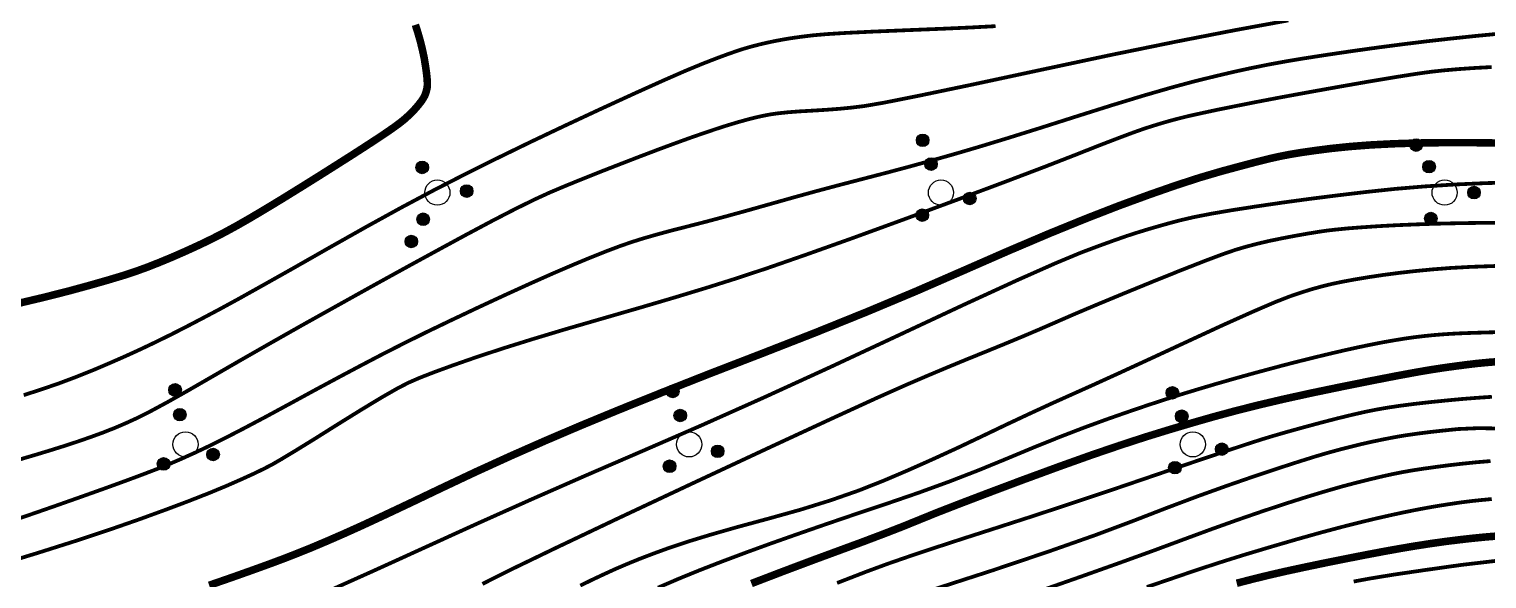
# Model space of a CAD drawing. Extents: x 396500 to 398250, y 1005980 to 1008200.
# Drawn here: x 398189.93 to 398218.87, y 1007961.37 to 1007972.28 of the extents above; entities that cross this region are included whole.
import ezdxf

# ---------------------------------------------------------------- set-up
doc = ezdxf.new("R2010")
doc.units = 0
doc.header["$LTSCALE"] = 0.5
doc.layers.get('0').update_dxf_attribs({"linetype": 'CONTINUOUS'})
doc.layers.add('DGX', color=2, linetype='CONTINUOUS')
doc.layers.add('ZBTZ', color=3, linetype='CONTINUOUS')

# ---------------------------------------------------------------- blocks, each defined once
blk = doc.blocks.new('*U110')
at = {"linetype": 'Continuous'}
for points in [[(-0.238, 2.277), (-0.202, 2.053), (-0.202, 2.347)], [(-0.202, 2.347), (-0.147, 1.998), (-0.147, 2.402)], [(-0.147, 1.998), (-0.202, 2.347), (-0.202, 2.053)], [(-0.147, 2.402), (-0.077, 1.962), (-0.077, 2.438)], [(-0.077, 1.962), (-0.147, 2.402), (-0.147, 1.998)], [(-0.077, 2.438), (0, 1.95), (0, 2.45)], [(0, 1.95), (-0.077, 2.438), (-0.077, 1.962)], [(0, 2.45), (0.077, 1.962), (0.077, 2.438)], [(0.077, 1.962), (0, 2.45), (0, 1.95)], [(0.077, 2.438), (0.147, 1.998), (0.147, 2.402)], [(0.147, 1.998), (0.077, 2.438), (0.077, 1.962)], [(0.147, 2.402), (0.202, 2.053), (0.202, 2.347)], [(0.202, 2.053), (0.147, 2.402), (0.147, 1.998)], [(0.202, 2.347), (0.238, 2.123), (0.238, 2.277)], [(0.238, 2.123), (0.202, 2.347), (0.202, 2.053)], [(-0.25, 2.2), (-0.238, 2.123), (-0.238, 2.277)], [(-0.202, 2.053), (-0.238, 2.277), (-0.238, 2.123)], [(0.25, 2.2), (0.238, 2.277), (0.238, 2.123)]]:
    blk.add_solid(points, dxfattribs=at)
blk = doc.blocks.new('*U109')
at = {"linetype": 'Continuous'}
for points in [[(-0.25, 1.2), (-0.238, 1.123), (-0.238, 1.277)], [(-0.238, 1.277), (-0.202, 1.053), (-0.202, 1.347)], [(-0.202, 1.053), (-0.238, 1.277), (-0.238, 1.123)], [(-0.202, 1.347), (-0.147, 0.998), (-0.147, 1.402)], [(-0.147, 0.998), (-0.202, 1.347), (-0.202, 1.053)], [(-0.147, 1.402), (-0.077, 0.962), (-0.077, 1.438)], [(-0.077, 0.962), (-0.147, 1.402), (-0.147, 0.998)], [(-0.077, 1.438), (0, 0.95), (0, 1.45)], [(0, 0.95), (-0.077, 1.438), (-0.077, 0.962)], [(0, 1.45), (0.077, 0.962), (0.077, 1.438)], [(0.077, 0.962), (0, 1.45), (0, 0.95)], [(0.077, 1.438), (0.147, 0.998), (0.147, 1.402)], [(0.147, 0.998), (0.077, 1.438), (0.077, 0.962)], [(0.147, 1.402), (0.202, 1.053), (0.202, 1.347)], [(0.202, 1.053), (0.147, 1.402), (0.147, 0.998)], [(0.202, 1.347), (0.238, 1.123), (0.238, 1.277)], [(0.238, 1.123), (0.202, 1.347), (0.202, 1.053)], [(0.25, 1.2), (0.238, 1.277), (0.238, 1.123)]]:
    blk.add_solid(points, dxfattribs=at)
blk = doc.blocks.new('*U108')
at = {"linetype": 'Continuous'}
for points in [[(-1.25, -0.6), (-1.238, -0.677), (-1.238, -0.523)], [(-1.238, -0.523), (-1.202, -0.747), (-1.202, -0.453)], [(-1.202, -0.747), (-1.238, -0.523), (-1.238, -0.677)], [(-1.202, -0.453), (-1.147, -0.802), (-1.147, -0.398)], [(-1.147, -0.802), (-1.202, -0.453), (-1.202, -0.747)], [(-1.147, -0.398), (-1.077, -0.838), (-1.077, -0.362)], [(-1.077, -0.838), (-1.147, -0.398), (-1.147, -0.802)], [(-1.077, -0.362), (-1, -0.85), (-1, -0.35)], [(-1, -0.85), (-1.077, -0.362), (-1.077, -0.838)], [(-1, -0.35), (-0.923, -0.838), (-0.923, -0.362)], [(-0.923, -0.838), (-1, -0.35), (-1, -0.85)], [(-0.923, -0.362), (-0.853, -0.802), (-0.853, -0.398)], [(-0.853, -0.802), (-0.923, -0.362), (-0.923, -0.838)], [(-0.853, -0.398), (-0.798, -0.747), (-0.798, -0.453)], [(-0.798, -0.747), (-0.853, -0.398), (-0.853, -0.802)], [(-0.798, -0.453), (-0.762, -0.677), (-0.762, -0.523)], [(-0.762, -0.677), (-0.798, -0.453), (-0.798, -0.747)], [(-0.75, -0.6), (-0.762, -0.523), (-0.762, -0.677)]]:
    blk.add_solid(points, dxfattribs=at)
blk = doc.blocks.new('*U107')
at = {"linetype": 'Continuous'}
for points in [[(0.75, -0.6), (0.762, -0.677), (0.762, -0.523)], [(0.762, -0.523), (0.798, -0.747), (0.798, -0.453)], [(0.798, -0.747), (0.762, -0.523), (0.762, -0.677)], [(0.798, -0.453), (0.853, -0.802), (0.853, -0.398)], [(0.853, -0.802), (0.798, -0.453), (0.798, -0.747)], [(0.853, -0.398), (0.923, -0.838), (0.923, -0.362)], [(0.923, -0.838), (0.853, -0.398), (0.853, -0.802)], [(0.923, -0.362), (1, -0.85), (1, -0.35)], [(1, -0.85), (0.923, -0.362), (0.923, -0.838)], [(1, -0.35), (1.077, -0.838), (1.077, -0.362)], [(1.077, -0.838), (1, -0.35), (1, -0.85)], [(1.077, -0.362), (1.147, -0.802), (1.147, -0.398)], [(1.147, -0.802), (1.077, -0.362), (1.077, -0.838)], [(1.147, -0.398), (1.202, -0.747), (1.202, -0.453)], [(1.202, -0.747), (1.147, -0.398), (1.147, -0.802)], [(1.202, -0.453), (1.238, -0.677), (1.238, -0.523)], [(1.238, -0.677), (1.202, -0.453), (1.202, -0.747)], [(1.25, -0.6), (1.238, -0.523), (1.238, -0.677)]]:
    blk.add_solid(points, dxfattribs=at)
blk = doc.blocks.new('gc160')
for centre, radius in [((0, 2.2), 0.25), ((0, 1.2), 0.25), ((0, 0), 0.5), ((-1, -0.6), 0.25), ((1, -0.6), 0.25)]:
    blk.add_circle(centre, radius)
at = {"linetype": 'Continuous'}
for name in ['*U110', '*U109', '*U108', '*U107']:
    blk.add_blockref(name, (0, 0), dxfattribs=at)

msp = doc.modelspace()

# ---------------------------------------------------------------- linework, layer by layer
at = {"layer": 'DGX', "color": 3, "linetype": 'Continuous', "lineweight": -2, "const_width": 0.15}
for points in [[(398197.6, 1007972.371), (398197.651, 1007972.211), (398197.7, 1007972.038), (398197.741, 1007971.87), (398197.776, 1007971.706), (398197.802, 1007971.546), (398197.822, 1007971.402), (398197.834, 1007971.285), (398197.838, 1007971.197), (398197.835, 1007971.137), (398197.827, 1007971.092), (398197.815, 1007971.047), (398197.801, 1007971.003), (398197.784, 1007970.961), (398197.759, 1007970.914), (398197.722, 1007970.858), (398197.673, 1007970.794), (398197.611, 1007970.72), (398197.541, 1007970.643), (398197.464, 1007970.568), (398197.381, 1007970.494), (398197.292, 1007970.422), (398197.181, 1007970.34), (398197.03, 1007970.235), (398196.839, 1007970.107), (398196.609, 1007969.957), (398196.341, 1007969.784), (398196.037, 1007969.591), (398195.697, 1007969.376), (398195.321, 1007969.141), (398194.946, 1007968.909), (398194.611, 1007968.706), (398194.316, 1007968.531), (398194.059, 1007968.384), (398193.818, 1007968.252), (398193.567, 1007968.123), (398193.306, 1007967.997), (398193.035, 1007967.873), (398192.768, 1007967.756), (398192.517, 1007967.652), (398192.282, 1007967.559), (398192.063, 1007967.48), (398191.821, 1007967.399), (398191.515, 1007967.307), (398191.146, 1007967.201), (398190.713, 1007967.083), (398190.204, 1007966.954), (398189.607, 1007966.813)], [(398219.516, 1007970.016), (398218.733, 1007970.029), (398218.061, 1007970.031), (398217.498, 1007970.024), (398217.011, 1007970.008), (398216.565, 1007969.985), (398216.161, 1007969.954), (398215.797, 1007969.917), (398215.475, 1007969.876), (398215.193, 1007969.835), (398214.951, 1007969.795), (398214.751, 1007969.756), (398214.543, 1007969.709), (398214.283, 1007969.644), (398213.97, 1007969.561), (398213.603, 1007969.462), (398213.181, 1007969.338), (398212.703, 1007969.183), (398212.167, 1007968.996), (398211.574, 1007968.779), (398210.915, 1007968.523), (398210.181, 1007968.224), (398209.372, 1007967.88), (398208.488, 1007967.493), (398207.546, 1007967.082), (398206.565, 1007966.671), (398205.545, 1007966.259), (398204.486, 1007965.845), (398203.452, 1007965.446), (398202.509, 1007965.074), (398201.656, 1007964.731), (398200.893, 1007964.416), (398200.183, 1007964.113), (398199.489, 1007963.807), (398198.809, 1007963.497), (398198.145, 1007963.184), (398197.53, 1007962.89), (398196.996, 1007962.638), (398196.544, 1007962.428), (398196.173, 1007962.261), (398195.852, 1007962.121), (398195.547, 1007961.992), (398195.258, 1007961.875), (398194.986, 1007961.769), (398194.696, 1007961.661), (398194.353, 1007961.537), (398193.956, 1007961.396), (398193.506, 1007961.24)], [(398219.204, 1007965.69), (398218.921, 1007965.669), (398218.69, 1007965.647), (398218.479, 1007965.622), (398218.257, 1007965.593), (398218.025, 1007965.561), (398217.783, 1007965.524), (398217.486, 1007965.474), (398217.091, 1007965.401), (398216.597, 1007965.305), (398216.005, 1007965.186), (398215.392, 1007965.059), (398214.834, 1007964.936), (398214.332, 1007964.818), (398213.885, 1007964.705), (398213.459, 1007964.59), (398213.019, 1007964.464), (398212.564, 1007964.329), (398212.096, 1007964.185), (398211.587, 1007964.019), (398211.012, 1007963.823), (398210.372, 1007963.594), (398209.666, 1007963.335), (398208.982, 1007963.078), (398208.41, 1007962.86), (398207.949, 1007962.681), (398207.6, 1007962.539), (398207.28, 1007962.409), (398206.907, 1007962.264), (398206.482, 1007962.103), (398206.004, 1007961.927), (398205.475, 1007961.732), (398204.898, 1007961.515), (398204.272, 1007961.275)], [(398213.908, 1007961.281), (398214.23, 1007961.364), (398214.535, 1007961.439), (398214.878, 1007961.518), (398215.258, 1007961.6), (398215.675, 1007961.687), (398216.094, 1007961.771), (398216.482, 1007961.847), (398216.837, 1007961.914), (398217.16, 1007961.972), (398217.464, 1007962.023), (398217.76, 1007962.069), (398218.05, 1007962.11), (398218.333, 1007962.145), (398218.6, 1007962.175), (398218.844, 1007962.199), (398219.064, 1007962.217)]]:
    msp.add_lwpolyline(points, dxfattribs=at)
at = {"layer": 'DGX', "linetype": 'Continuous', "const_width": 0.075}
for points in [[(398214.932, 1007972.458), (398213.876, 1007972.265), (398212.696, 1007972.035), (398211.39, 1007971.768), (398209.96, 1007971.463), (398208.625, 1007971.177), (398207.605, 1007970.964), (398206.901, 1007970.824), (398206.511, 1007970.757), (398206.273, 1007970.728), (398206.022, 1007970.703), (398205.758, 1007970.683), (398205.481, 1007970.666), (398205.217, 1007970.651), (398204.989, 1007970.633), (398204.799, 1007970.613), (398204.645, 1007970.591), (398204.503, 1007970.564), (398204.347, 1007970.529), (398204.176, 1007970.485), (398203.99, 1007970.433), (398203.787, 1007970.372), (398203.563, 1007970.3), (398203.318, 1007970.217), (398203.052, 1007970.125), (398202.757, 1007970.018), (398202.424, 1007969.895), (398202.053, 1007969.754), (398201.644, 1007969.596), (398201.236, 1007969.437), (398200.871, 1007969.291), (398200.548, 1007969.159), (398200.267, 1007969.04), (398199.968, 1007968.903), (398199.59, 1007968.717), (398199.134, 1007968.482), (398198.599, 1007968.197), (398198.008, 1007967.876), (398197.384, 1007967.535), (398196.726, 1007967.172), (398196.035, 1007966.787), (398195.349, 1007966.404), (398194.71, 1007966.042), (398194.115, 1007965.702), (398193.567, 1007965.385), (398193.08, 1007965.104), (398192.671, 1007964.874), (398192.341, 1007964.696), (398192.088, 1007964.568), (398191.87, 1007964.468), (398191.642, 1007964.37), (398191.405, 1007964.276), (398191.158, 1007964.186), (398190.899, 1007964.096), (398190.624, 1007964.006), (398190.334, 1007963.915), (398190.029, 1007963.823), (398189.729, 1007963.735)], [(398219.109, 1007972.193), (398218.639, 1007972.148), (398218.167, 1007972.098), (398217.688, 1007972.044), (398217.2, 1007971.984), (398216.703, 1007971.919), (398216.194, 1007971.848), (398215.706, 1007971.776), (398215.267, 1007971.708), (398214.877, 1007971.643), (398214.537, 1007971.581), (398214.209, 1007971.515), (398213.856, 1007971.438), (398213.478, 1007971.349), (398213.074, 1007971.25), (398212.615, 1007971.126), (398212.068, 1007970.968), (398211.434, 1007970.775), (398210.711, 1007970.547), (398209.986, 1007970.316), (398209.342, 1007970.115), (398208.78, 1007969.944), (398208.299, 1007969.803), (398207.857, 1007969.678), (398207.41, 1007969.555), (398206.958, 1007969.434), (398206.501, 1007969.315), (398206.04, 1007969.195), (398205.574, 1007969.071), (398205.103, 1007968.941), (398204.628, 1007968.807), (398204.168, 1007968.677), (398203.742, 1007968.56), (398203.349, 1007968.455), (398202.99, 1007968.363), (398202.664, 1007968.28), (398202.371, 1007968.2), (398202.111, 1007968.125), (398201.883, 1007968.053), (398201.653, 1007967.973), (398201.383, 1007967.871), (398201.074, 1007967.748), (398200.726, 1007967.603), (398200.333, 1007967.434), (398199.892, 1007967.238), (398199.401, 1007967.015), (398198.862, 1007966.765), (398198.319, 1007966.508), (398197.82, 1007966.268), (398197.365, 1007966.042), (398196.952, 1007965.832), (398196.545, 1007965.619), (398196.106, 1007965.386), (398195.635, 1007965.133), (398195.132, 1007964.859), (398194.641, 1007964.593), (398194.209, 1007964.364), (398193.834, 1007964.17), (398193.517, 1007964.012), (398193.236, 1007963.879), (398192.967, 1007963.757), (398192.71, 1007963.646), (398192.466, 1007963.548), (398192.194, 1007963.444), (398191.853, 1007963.317), (398191.442, 1007963.168), (398190.962, 1007962.997), (398190.483, 1007962.828), (398190.075, 1007962.686), (398189.739, 1007962.571)], [(398209.119, 1007972.344), (398208.653, 1007972.319), (398208.077, 1007972.293), (398207.389, 1007972.265), (398206.714, 1007972.237), (398206.173, 1007972.211), (398205.767, 1007972.186), (398205.495, 1007972.162), (398205.295, 1007972.138), (398205.105, 1007972.112), (398204.924, 1007972.083), (398204.752, 1007972.051), (398204.588, 1007972.017), (398204.43, 1007971.98), (398204.278, 1007971.941), (398204.131, 1007971.899), (398203.971, 1007971.847), (398203.78, 1007971.78), (398203.557, 1007971.697), (398203.302, 1007971.598), (398202.973, 1007971.462), (398202.527, 1007971.267), (398201.963, 1007971.013), (398201.283, 1007970.701), (398200.561, 1007970.364), (398199.872, 1007970.037), (398199.217, 1007969.718), (398198.596, 1007969.409), (398197.974, 1007969.09), (398197.317, 1007968.74), (398196.625, 1007968.359), (398195.898, 1007967.949), (398195.203, 1007967.553), (398194.608, 1007967.218), (398194.114, 1007966.942), (398193.719, 1007966.726), (398193.381, 1007966.547), (398193.058, 1007966.378), (398192.75, 1007966.221), (398192.455, 1007966.076), (398192.162, 1007965.936), (398191.856, 1007965.796), (398191.537, 1007965.656), (398191.206, 1007965.515), (398190.866, 1007965.379), (398190.522, 1007965.25), (398190.174, 1007965.13), (398189.823, 1007965.017)], [(398218.971, 1007971.532), (398218.625, 1007971.513), (398218.308, 1007971.491), (398218.021, 1007971.466), (398217.764, 1007971.438), (398217.471, 1007971.397), (398217.076, 1007971.335), (398216.577, 1007971.252), (398215.977, 1007971.147), (398215.357, 1007971.036), (398214.8, 1007970.934), (398214.306, 1007970.84), (398213.876, 1007970.755), (398213.506, 1007970.68), (398213.195, 1007970.613), (398212.943, 1007970.557), (398212.749, 1007970.509), (398212.584, 1007970.465), (398212.418, 1007970.417), (398212.25, 1007970.366), (398212.081, 1007970.312), (398211.868, 1007970.237), (398211.565, 1007970.124), (398211.172, 1007969.973), (398210.691, 1007969.783), (398210.087, 1007969.548), (398209.328, 1007969.26), (398208.414, 1007968.918), (398207.344, 1007968.523), (398206.272, 1007968.132), (398205.351, 1007967.804), (398204.583, 1007967.537), (398203.966, 1007967.333), (398203.396, 1007967.153), (398202.767, 1007966.962), (398202.079, 1007966.759), (398201.332, 1007966.543), (398200.592, 1007966.329), (398199.924, 1007966.128), (398199.327, 1007965.941), (398198.802, 1007965.768), (398198.352, 1007965.611), (398197.979, 1007965.475), (398197.683, 1007965.36), (398197.463, 1007965.264), (398197.241, 1007965.149), (398196.935, 1007964.974), (398196.546, 1007964.739), (398196.073, 1007964.446), (398195.606, 1007964.152), (398195.231, 1007963.921), (398194.948, 1007963.75), (398194.758, 1007963.64), (398194.594, 1007963.555), (398194.389, 1007963.456), (398194.143, 1007963.344), (398193.857, 1007963.218), (398193.517, 1007963.077), (398193.113, 1007962.918), (398192.645, 1007962.742), (398192.112, 1007962.548), (398191.511, 1007962.339), (398190.841, 1007962.117), (398190.102, 1007961.883), (398189.293, 1007961.636)], [(398219.453, 1007969.243), (398218.853, 1007969.227), (398218.244, 1007969.2), (398217.647, 1007969.162), (398217.06, 1007969.113), (398216.485, 1007969.052), (398215.92, 1007968.985), (398215.365, 1007968.915), (398214.821, 1007968.841), (398214.287, 1007968.763), (398213.797, 1007968.687), (398213.384, 1007968.616), (398213.049, 1007968.55), (398212.79, 1007968.49), (398212.572, 1007968.432), (398212.358, 1007968.372), (398212.148, 1007968.311), (398211.943, 1007968.248), (398211.719, 1007968.176), (398211.455, 1007968.083), (398211.151, 1007967.973), (398210.806, 1007967.843), (398210.309, 1007967.636), (398209.545, 1007967.297), (398208.515, 1007966.824), (398207.22, 1007966.218), (398205.829, 1007965.569), (398204.513, 1007964.967), (398203.273, 1007964.413), (398202.109, 1007963.907), (398200.993, 1007963.425), (398199.896, 1007962.943), (398198.821, 1007962.462), (398197.765, 1007961.981), (398196.79, 1007961.537), (398195.958, 1007961.164)], [(398198.931, 1007961.267), (398199.512, 1007961.559), (398200.411, 1007961.993), (398201.627, 1007962.571), (398203.16, 1007963.291), (398204.69, 1007964.005), (398205.898, 1007964.565), (398206.784, 1007964.971), (398207.348, 1007965.222), (398207.748, 1007965.394), (398208.143, 1007965.56), (398208.532, 1007965.721), (398208.915, 1007965.876), (398209.29, 1007966.029), (398209.654, 1007966.18), (398210.007, 1007966.33), (398210.349, 1007966.479), (398210.719, 1007966.64), (398211.16, 1007966.826), (398211.669, 1007967.037), (398212.248, 1007967.274), (398212.81, 1007967.5), (398213.27, 1007967.68), (398213.627, 1007967.814), (398213.882, 1007967.902), (398214.093, 1007967.964), (398214.321, 1007968.024), (398214.564, 1007968.081), (398214.823, 1007968.134), (398215.077, 1007968.182), (398215.308, 1007968.223), (398215.515, 1007968.257), (398215.698, 1007968.284), (398215.89, 1007968.306), (398216.125, 1007968.329), (398216.402, 1007968.35), (398216.722, 1007968.372), (398217.077, 1007968.391), (398217.461, 1007968.407), (398217.873, 1007968.421), (398218.314, 1007968.431), (398218.777, 1007968.438), (398219.258, 1007968.44)], [(398219.038, 1007967.581), (398218.558, 1007967.564), (398218.156, 1007967.542), (398217.799, 1007967.514), (398217.457, 1007967.481), (398217.129, 1007967.444), (398216.816, 1007967.403), (398216.523, 1007967.359), (398216.257, 1007967.315), (398216.019, 1007967.271), (398215.807, 1007967.227), (398215.606, 1007967.178), (398215.397, 1007967.12), (398215.18, 1007967.052), (398214.955, 1007966.975), (398214.658, 1007966.859), (398214.224, 1007966.672), (398213.652, 1007966.416), (398212.943, 1007966.088), (398212.215, 1007965.75), (398211.585, 1007965.46), (398211.054, 1007965.218), (398210.621, 1007965.024), (398210.222, 1007964.845), (398209.795, 1007964.648), (398209.339, 1007964.434), (398208.855, 1007964.202), (398208.358, 1007963.966), (398207.867, 1007963.741), (398207.382, 1007963.525), (398206.902, 1007963.32), (398206.401, 1007963.122), (398205.852, 1007962.93), (398205.255, 1007962.744), (398204.61, 1007962.564), (398203.985, 1007962.395), (398203.448, 1007962.241), (398202.999, 1007962.104), (398202.638, 1007961.983), (398202.332, 1007961.872), (398202.05, 1007961.764), (398201.79, 1007961.658), (398201.554, 1007961.556), (398201.329, 1007961.453), (398201.102, 1007961.346), (398200.874, 1007961.234)], [(398219.173, 1007966.27), (398218.861, 1007966.261), (398218.588, 1007966.253), (398218.353, 1007966.244), (398218.156, 1007966.234), (398217.977, 1007966.222), (398217.796, 1007966.207), (398217.614, 1007966.188), (398217.43, 1007966.166), (398217.238, 1007966.139), (398217.031, 1007966.105), (398216.81, 1007966.066), (398216.575, 1007966.02), (398216.324, 1007965.968), (398216.057, 1007965.909), (398215.774, 1007965.843), (398215.474, 1007965.771), (398215.163, 1007965.694), (398214.844, 1007965.612), (398214.519, 1007965.525), (398214.186, 1007965.435), (398213.85, 1007965.341), (398213.515, 1007965.245), (398213.182, 1007965.146), (398212.851, 1007965.046), (398212.508, 1007964.937), (398212.14, 1007964.817), (398211.747, 1007964.683), (398211.329, 1007964.537), (398210.883, 1007964.374), (398210.404, 1007964.19), (398209.894, 1007963.985), (398209.352, 1007963.759), (398208.784, 1007963.526), (398208.198, 1007963.299), (398207.594, 1007963.079), (398206.971, 1007962.865), (398206.352, 1007962.658), (398205.762, 1007962.457), (398205.198, 1007962.261), (398204.662, 1007962.072), (398204.156, 1007961.888), (398203.681, 1007961.71), (398203.237, 1007961.537), (398202.825, 1007961.369), (398202.417, 1007961.193)], [(398205.973, 1007961.286), (398206.554, 1007961.511), (398206.983, 1007961.669), (398207.382, 1007961.807), (398207.871, 1007961.971), (398208.45, 1007962.16), (398209.119, 1007962.375), (398209.85, 1007962.611), (398210.615, 1007962.863), (398211.414, 1007963.13), (398212.247, 1007963.414), (398213.021, 1007963.678), (398213.64, 1007963.887), (398214.106, 1007964.042), (398214.417, 1007964.142), (398214.666, 1007964.217), (398214.942, 1007964.296), (398215.245, 1007964.38), (398215.576, 1007964.469), (398215.903, 1007964.554), (398216.196, 1007964.625), (398216.454, 1007964.684), (398216.678, 1007964.729), (398216.901, 1007964.768), (398217.155, 1007964.806), (398217.441, 1007964.843), (398217.759, 1007964.879), (398218.086, 1007964.912), (398218.397, 1007964.941), (398218.693, 1007964.964), (398218.974, 1007964.983)], [(398219.262, 1007964.351), (398218.707, 1007964.361), (398218.305, 1007964.343), (398217.999, 1007964.312), (398217.731, 1007964.282), (398217.501, 1007964.253), (398217.31, 1007964.226), (398217.136, 1007964.198), (398216.956, 1007964.165), (398216.77, 1007964.128), (398216.578, 1007964.088), (398216.38, 1007964.043), (398216.173, 1007963.992), (398215.957, 1007963.937), (398215.733, 1007963.876), (398215.47, 1007963.799), (398215.135, 1007963.694), (398214.73, 1007963.563), (398214.253, 1007963.404), (398213.721, 1007963.22), (398213.146, 1007963.013), (398212.531, 1007962.782), (398211.873, 1007962.527), (398211.109, 1007962.24), (398210.173, 1007961.911), (398209.065, 1007961.538), (398207.785, 1007961.124)], [(398218.947, 1007963.707), (398218.673, 1007963.684), (398218.397, 1007963.656), (398218.118, 1007963.624), (398217.851, 1007963.589), (398217.61, 1007963.555), (398217.396, 1007963.522), (398217.208, 1007963.489), (398217.02, 1007963.452), (398216.806, 1007963.405), (398216.566, 1007963.348), (398216.299, 1007963.282), (398216, 1007963.203), (398215.663, 1007963.106), (398215.287, 1007962.992), (398214.872, 1007962.86), (398214.421, 1007962.711), (398213.934, 1007962.543), (398213.413, 1007962.357), (398212.856, 1007962.152), (398212.247, 1007961.926), (398211.567, 1007961.68), (398210.816, 1007961.413), (398209.994, 1007961.125)], [(398212.122, 1007961.205), (398212.632, 1007961.379), (398213.084, 1007961.534), (398213.561, 1007961.69), (398214.065, 1007961.848), (398214.594, 1007962.006), (398215.109, 1007962.156), (398215.573, 1007962.286), (398215.984, 1007962.396), (398216.343, 1007962.487), (398216.663, 1007962.564), (398216.957, 1007962.631), (398217.225, 1007962.689), (398217.466, 1007962.738), (398217.692, 1007962.78), (398217.915, 1007962.819), (398218.135, 1007962.853), (398218.351, 1007962.885), (398218.563, 1007962.912), (398218.77, 1007962.934), (398218.972, 1007962.953)]]:
    msp.add_lwpolyline(points, dxfattribs=at)
at = {"layer": 'DGX', "linetype": 'Continuous', "const_width": 0.075, "flags": 128}
msp.add_lwpolyline([(398216.23, 1007961.315), (398216.565, 1007961.377), (398217.032, 1007961.453), (398217.631, 1007961.541), (398218.362, 1007961.644), (398219.103, 1007961.731)], dxfattribs=at)

# ---------------------------------------------------------------- block references
at = {"layer": 'ZBTZ', "linetype": 'Continuous', "yscale": 0.5}
for p, xscale, rotation in [((398208.036, 1007969.039), 0.4999999999686865, 19.30356760985732), ((398218.036, 1007969.039), 0.4999999999980057, 30.94943082295513), ((398198.036, 1007969.039), 0.4999999999841445, 151.9840083042417), ((398193.036, 1007964.039), 0.4999999999817309, 10.82735679359089), ((398203.036, 1007964.039), 0.4999999999930673, 17.23258155747679), ((398213.036, 1007964.039), 0.4999999999903911, 21.5723136071321)]:
    msp.add_blockref('gc160', p, dxfattribs=dict(at, xscale=xscale, rotation=rotation))

doc.saveas('drawing.dxf')
